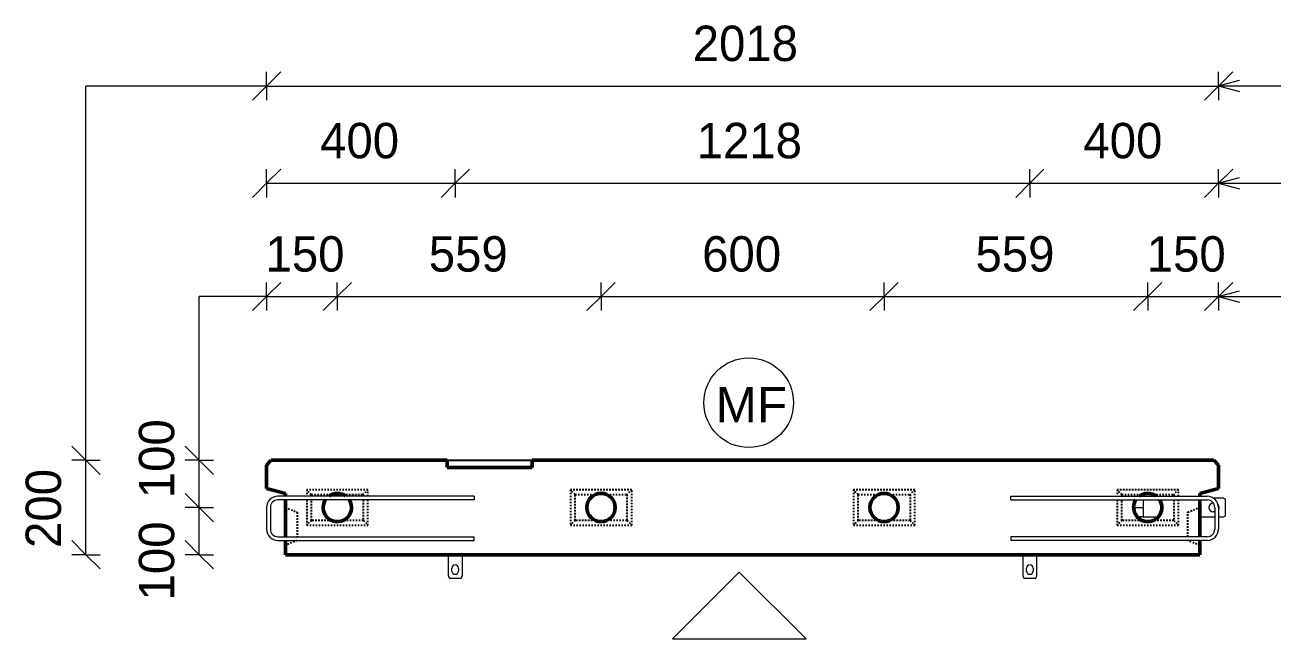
# Model space of a CAD drawing. Header units: millimetres. Extents: x -2992 to 10800, y 1067 to 19104.
# Drawn here: x 1455 to 4117, y 17757 to 19057 of the extents above; entities that cross this region are included whole.
import ezdxf

# ---------------------------------------------------------------- set-up
doc = ezdxf.new("R2010")
doc.units = ezdxf.units.MM
doc.linetypes.add('Dash', pattern=[6.36, 3.18, -3.18])
for name, color, linetype, lineweight in [('A-ANNO-DIMS', 211, 'Continuous', 9), ('A-ANNO-DIMS-30', 211, 'Continuous', 9), ('A-DETL-THIN', 151, 'Continuous', 18), ('A-GENM', 13, 'Continuous', 18), ('A-WALL', 113, 'Continuous', 25), ('A-WALL-HDLN', 110, 'Dash', 25), ('G-ANNO-TEXT', 231, 'Continuous', 9), ('S-RBAR', 171, 'Continuous', 18)]:
    doc.layers.add(name, color=color, linetype=linetype, lineweight=lineweight)
doc.styles.add('Arial_2', font='arial.ttf', dxfattribs={"height": 75})
doc.styles.add('Nirmala UI Semilight_4', font='NirmalaS.ttf', dxfattribs={"height": 75})
doc.dimstyles.new('Arrow_Filled_-_2_5_NI_UI_3', dxfattribs={"dimscale": 304.8, "dimtxt": 78.552296, "dimasz": 0.19685, "dimexe": 0.098425, "dimexo": 0.0625, "dimgap": 0.098425, "dimtad": 1, "dimdec": 4, "dimzin": 0, "dimdsep": 46, "dimtxsty": 'Nirmala UI Semilight_4', "dimblk1": 'OBLIQUE', "dimblk2": 'OBLIQUE', "dimsah": 1, "dimcen": 0.09, "dimazin": 0, "dimtfac": 1, "dimtdec": 4, "dimtix": 1, "dimtmove": 0, "dimatfit": 3, "dimfxl": 0.098425, "dimfxlon": 1, "dimtvp": 1, "dimtolj": 1, "dimtzin": 0, "dimarcsym": 2})
doc.dimstyles.new('Arrow_Filled_-_2_5_NI_UI_4', dxfattribs={"dimscale": 304.8, "dimtxt": 78.552296, "dimasz": 0.19685, "dimexe": 0.098425, "dimexo": 0.0625, "dimgap": 0.098425, "dimtad": 1, "dimdec": 4, "dimzin": 0, "dimdsep": 46, "dimtxsty": 'Nirmala UI Semilight_4', "dimblk1": 'OBLIQUE', "dimblk2": 'OBLIQUE', "dimsah": 1, "dimcen": 0.09, "dimazin": 0, "dimtfac": 1, "dimtdec": 4, "dimtix": 1, "dimtmove": 2, "dimatfit": 3, "dimfxl": 0.098425, "dimfxlon": 1, "dimtvp": 1, "dimtolj": 1, "dimtzin": 0, "dimarcsym": 2})

# ---------------------------------------------------------------- blocks, each defined once
blk = doc.blocks.new('RR spread anchor face based - RR-SA-2_5-150-1726819-Elevation Top')
at = {"layer": 'A-GENM'}
for p, q in [((11260.8, 17935.4), (11260.8, 17890.4)), ((11290.8, 17890.4), (11290.8, 17935.4)), ((11260.8, 17890.4), (11263.3, 17885.4)), ((11268.8, 17900.9), (11268.8, 17906.9)), ((11282.8, 17906.9), (11282.8, 17900.9)), ((11288.3, 17885.4), (11290.8, 17890.4)), ((11263.3, 17885.4), (11288.3, 17885.4))]:
    blk.add_line(p, q, dxfattribs=at)
for centre, start, end in [((11275.8, 17906.9), 0, 180), ((11275.8, 17900.9), 180, 0)]:
    blk.add_arc(centre, 7, start, end, dxfattribs=at)
blk = doc.blocks.new('RR spread anchor face based - RR-SA-3_0-200-1726827-Elevation Top')
at = {"layer": 'A-GENM'}
for p, q in [((12733.8, 18051.4), (12733.8, 18035.4)), ((12733.8, 18051.4), (12733.8, 18035.5)), ((12903.8, 18055.4), (12882.8, 18055.4)), ((12908.8, 18052.9), (12903.8, 18055.4)), ((12908.8, 18017.9), (12908.8, 18052.9)), ((12713.9, 18035.4), (12733.8, 18035.4)), ((12733.8, 18035.4), (12733.8, 18015.4)), ((12733.8, 18035.4), (12733.8, 18015.4)), ((12882.5, 18044.4), (12882.9, 18044.4)), ((12885.8, 18026.4), (12882.5, 18026.4)), ((12733.8, 18015.4), (12722, 18015.4)), ((12733.8, 18015.4), (12765.6, 18015.4)), ((12853.8, 18015.4), (12885.8, 18015.4)), ((12893.8, 18015.4), (12903.8, 18015.4)), ((12903.8, 18015.4), (12908.8, 18017.9))]:
    blk.add_line(p, q, dxfattribs=at)
for centre, start, end in [((12882.5, 18035.4), 90, 270), ((12886.5, 18035.4), 324.8077, 43.7744)]:
    blk.add_arc(centre, 9, start, end, dxfattribs=at)
blk = doc.blocks.new('DIMBLOCK8-Elevation Top')
at = {"layer": 'A-ANNO-DIMS-30'}
for p, q in [((1966.4, 18928.3), (1996.4, 18958.3)), ((1966.4, 18928.3), (1966.4, 18958.3)), ((3984.4, 18928.3), (4014.4, 18958.3)), ((3984.4, 18928.3), (3984.4, 18958.3)), ((1966.4, 18928.3), (1936.4, 18898.3)), ((1966.4, 18928.3), (3984.4, 18928.3)), ((1966.4, 18928.3), (1966.4, 18898.3)), ((3984.4, 18928.3), (3954.4, 18898.3)), ((3984.4, 18928.3), (3984.4, 18898.3))]:
    blk.add_line(p, q, dxfattribs=at)
at = {"layer": 'A-ANNO-DIMS-30', "color": 0, "insert": (2869.8, 19056.2), "char_height": 75, "width": 253.653, "attachment_point": 1, "line_spacing_factor": 1.142579, "style": 'Nirmala UI Semilight_4'}
blk.add_mtext('2018', dxfattribs=at)
blk = doc.blocks.new('_Oblique')
at = {"color": 0, "linetype": 'ByBlock', "lineweight": -2}
blk.add_line((-0.5, -0.5), (0.5, 0.5), dxfattribs=at)
blk = doc.blocks.new('DIMBLOCK9-Elevation Top')
at = {"layer": 'A-ANNO-DIMS-30'}
for p, q in [((1966.4, 18482.4), (1996.4, 18512.4)), ((1966.4, 18482.4), (1966.4, 18512.4)), ((2116.4, 18482.4), (2146.4, 18512.4)), ((2116.4, 18482.4), (2116.4, 18512.4)), ((1966.4, 18482.4), (1936.4, 18452.4)), ((1966.4, 18482.4), (2116.4, 18482.4)), ((1966.4, 18482.4), (1966.4, 18452.4)), ((2116.4, 18482.4), (2086.4, 18452.4)), ((2116.4, 18482.4), (2116.4, 18452.4))]:
    blk.add_line(p, q, dxfattribs=at)
at = {"layer": 'A-ANNO-DIMS-30', "color": 0, "insert": (1964.3, 18610.2), "char_height": 75, "width": 185.098, "attachment_point": 1, "line_spacing_factor": 1.142579, "style": 'Nirmala UI Semilight_4'}
blk.add_mtext('150', dxfattribs=at)
blk = doc.blocks.new('DIMBLOCK10-Elevation Top')
at = {"layer": 'A-ANNO-DIMS-30'}
for p, q in [((2116.4, 18482.4), (2146.4, 18512.4)), ((2116.4, 18482.4), (2116.4, 18512.4)), ((2675.4, 18482.4), (2705.4, 18512.4)), ((2675.4, 18482.4), (2675.4, 18512.4)), ((2116.4, 18482.4), (2086.4, 18452.4)), ((2116.4, 18482.4), (2675.4, 18482.4)), ((2116.4, 18482.4), (2116.4, 18452.4)), ((2675.4, 18482.4), (2645.4, 18452.4)), ((2675.4, 18482.4), (2675.4, 18452.4))]:
    blk.add_line(p, q, dxfattribs=at)
at = {"layer": 'A-ANNO-DIMS-30', "color": 0, "insert": (2310.3, 18610.2), "char_height": 75, "width": 205.664, "attachment_point": 1, "line_spacing_factor": 1.142579, "style": 'Nirmala UI Semilight_4'}
blk.add_mtext('559', dxfattribs=at)
blk = doc.blocks.new('DIMBLOCK11-Elevation Top')
at = {"layer": 'A-ANNO-DIMS-30'}
for p, q in [((2675.4, 18482.4), (2705.4, 18512.4)), ((2675.4, 18482.4), (2675.4, 18512.4)), ((3275.4, 18482.4), (3305.4, 18512.4)), ((3275.4, 18482.4), (3275.4, 18512.4)), ((2675.4, 18482.4), (2645.4, 18452.4)), ((2675.4, 18482.4), (3275.4, 18482.4)), ((2675.4, 18482.4), (2675.4, 18452.4)), ((3275.4, 18482.4), (3245.4, 18452.4)), ((3275.4, 18482.4), (3275.4, 18452.4))]:
    blk.add_line(p, q, dxfattribs=at)
at = {"layer": 'A-ANNO-DIMS-30', "color": 0, "insert": (2889.8, 18610.2), "char_height": 75, "width": 205.664, "attachment_point": 1, "line_spacing_factor": 1.142579, "style": 'Nirmala UI Semilight_4'}
blk.add_mtext('600', dxfattribs=at)
blk = doc.blocks.new('DIMBLOCK12-Elevation Top')
at = {"layer": 'A-ANNO-DIMS-30'}
for p, q in [((3275.4, 18482.4), (3305.4, 18512.4)), ((3275.4, 18482.4), (3275.4, 18512.4)), ((3834.4, 18482.4), (3864.4, 18512.4)), ((3834.4, 18482.4), (3834.4, 18512.4)), ((3275.4, 18482.4), (3245.4, 18452.4)), ((3275.4, 18482.4), (3834.4, 18482.4)), ((3275.4, 18482.4), (3275.4, 18452.4)), ((3834.4, 18482.4), (3804.4, 18452.4)), ((3834.4, 18482.4), (3834.4, 18452.4))]:
    blk.add_line(p, q, dxfattribs=at)
at = {"layer": 'A-ANNO-DIMS-30', "color": 0, "insert": (3469.3, 18610.2), "char_height": 75, "width": 205.664, "attachment_point": 1, "line_spacing_factor": 1.142579, "style": 'Nirmala UI Semilight_4'}
blk.add_mtext('559', dxfattribs=at)
blk = doc.blocks.new('DIMBLOCK13-Elevation Top')
at = {"layer": 'A-ANNO-DIMS-30'}
for p, q in [((3834.4, 18482.4), (3864.4, 18512.4)), ((3834.4, 18482.4), (3834.4, 18512.4)), ((3984.4, 18482.4), (4014.4, 18512.4)), ((3984.4, 18482.4), (3984.4, 18512.4)), ((3834.4, 18482.4), (3804.4, 18452.4)), ((3834.4, 18482.4), (3984.4, 18482.4)), ((3834.4, 18482.4), (3834.4, 18452.4)), ((3984.4, 18482.4), (3954.4, 18452.4)), ((3984.4, 18482.4), (3984.4, 18452.4))]:
    blk.add_line(p, q, dxfattribs=at)
at = {"layer": 'A-ANNO-DIMS-30', "color": 0, "insert": (3832.3, 18610.2), "char_height": 75, "width": 185.098, "attachment_point": 1, "line_spacing_factor": 1.142579, "style": 'Nirmala UI Semilight_4'}
blk.add_mtext('150', dxfattribs=at)
blk = doc.blocks.new('DIMBLOCK14-Elevation Top')
at = {"layer": 'A-ANNO-DIMS-30'}
for p, q in [((1966.4, 18722.4), (1996.4, 18752.4)), ((1966.4, 18722.4), (1966.4, 18752.4)), ((2366.4, 18722.4), (2396.4, 18752.4)), ((2366.4, 18722.4), (2366.4, 18752.4)), ((1966.4, 18722.4), (1936.4, 18692.4)), ((1966.4, 18722.4), (2366.4, 18722.4)), ((1966.4, 18722.4), (1966.4, 18692.4)), ((2366.4, 18722.4), (2336.4, 18692.4)), ((2366.4, 18722.4), (2366.4, 18692.4))]:
    blk.add_line(p, q, dxfattribs=at)
at = {"layer": 'A-ANNO-DIMS-30', "color": 0, "insert": (2080, 18850.2), "char_height": 75, "width": 207.378, "attachment_point": 1, "line_spacing_factor": 1.142579, "style": 'Nirmala UI Semilight_4'}
blk.add_mtext('400', dxfattribs=at)
blk = doc.blocks.new('DIMBLOCK15-Elevation Top')
at = {"layer": 'A-ANNO-DIMS-30'}
for p, q in [((2366.4, 18722.4), (2396.4, 18752.4)), ((2366.4, 18722.4), (2366.4, 18752.4)), ((3584.4, 18722.4), (3614.4, 18752.4)), ((3584.4, 18722.4), (3584.4, 18752.4)), ((2366.4, 18722.4), (2336.4, 18692.4)), ((2366.4, 18722.4), (3584.4, 18722.4)), ((2366.4, 18722.4), (2366.4, 18692.4)), ((3584.4, 18722.4), (3554.4, 18692.4)), ((3584.4, 18722.4), (3584.4, 18692.4))]:
    blk.add_line(p, q, dxfattribs=at)
at = {"layer": 'A-ANNO-DIMS-30', "color": 0, "insert": (2878.3, 18850.2), "char_height": 75, "width": 233.086, "attachment_point": 1, "line_spacing_factor": 1.142579, "style": 'Nirmala UI Semilight_4'}
blk.add_mtext('1218', dxfattribs=at)
blk = doc.blocks.new('DIMBLOCK16-Elevation Top')
at = {"layer": 'A-ANNO-DIMS-30'}
for p, q in [((3584.4, 18722.4), (3614.4, 18752.4)), ((3584.4, 18722.4), (3584.4, 18752.4)), ((3984.4, 18722.4), (4014.4, 18752.4)), ((3984.4, 18722.4), (3984.4, 18752.4)), ((3584.4, 18722.4), (3554.4, 18692.4)), ((3584.4, 18722.4), (3984.4, 18722.4)), ((3584.4, 18722.4), (3584.4, 18692.4)), ((3984.4, 18722.4), (3954.4, 18692.4)), ((3984.4, 18722.4), (3984.4, 18692.4))]:
    blk.add_line(p, q, dxfattribs=at)
at = {"layer": 'A-ANNO-DIMS-30', "color": 0, "insert": (3698, 18850.2), "char_height": 75, "width": 207.378, "attachment_point": 1, "line_spacing_factor": 1.142579, "style": 'Nirmala UI Semilight_4'}
blk.add_mtext('400', dxfattribs=at)
blk = doc.blocks.new('DIMBLOCK17-Elevation Top')
at = {"layer": 'A-ANNO-DIMS-30'}
for p, q in [((1583.6, 18135.4), (1553.6, 18165.4)), ((1583.6, 18135.4), (1553.6, 18135.4)), ((1583.6, 17935.4), (1583.6, 18135.4)), ((1583.6, 18135.4), (1613.6, 18105.4)), ((1583.6, 18135.4), (1613.6, 18135.4)), ((1583.6, 17935.4), (1553.6, 17965.4)), ((1583.6, 17935.4), (1553.6, 17935.4)), ((1583.6, 17935.4), (1613.6, 17905.4)), ((1583.6, 17935.4), (1613.6, 17935.4))]:
    blk.add_line(p, q, dxfattribs=at)
at = {"layer": 'A-ANNO-DIMS-30', "color": 0, "insert": (1455.7, 17949.7), "char_height": 75, "width": 205.664, "attachment_point": 1, "rotation": 90, "line_spacing_factor": 1.142579, "style": 'Nirmala UI Semilight_4'}
blk.add_mtext('200', dxfattribs=at)
blk = doc.blocks.new('DIMBLOCK18-Elevation Top')
at = {"layer": 'A-ANNO-DIMS-30'}
for p, q in [((1823.6, 18035.4), (1793.6, 18065.4)), ((1823.6, 18035.4), (1793.6, 18035.4)), ((1823.6, 17935.4), (1823.6, 18035.4)), ((1823.6, 18035.4), (1853.6, 18005.4)), ((1823.6, 18035.4), (1853.6, 18035.4)), ((1823.6, 17935.4), (1793.6, 17965.4)), ((1823.6, 17935.4), (1793.6, 17935.4)), ((1823.6, 17935.4), (1853.6, 17905.4)), ((1823.6, 17935.4), (1853.6, 17935.4))]:
    blk.add_line(p, q, dxfattribs=at)
at = {"layer": 'A-ANNO-DIMS-30', "color": 0, "insert": (1695.7, 17838.5), "char_height": 75, "width": 185.098, "attachment_point": 1, "rotation": 90, "line_spacing_factor": 1.142579, "style": 'Nirmala UI Semilight_4'}
blk.add_mtext('100', dxfattribs=at)
blk = doc.blocks.new('DIMBLOCK19-Elevation Top')
at = {"layer": 'A-ANNO-DIMS-30'}
for p, q in [((1823.6, 18135.4), (1793.6, 18165.4)), ((1823.6, 18135.4), (1793.6, 18135.4)), ((1823.6, 18035.4), (1823.6, 18135.4)), ((1823.6, 18135.4), (1853.6, 18105.4)), ((1823.6, 18135.4), (1853.6, 18135.4)), ((1823.6, 18035.4), (1793.6, 18065.4)), ((1823.6, 18035.4), (1793.6, 18035.4)), ((1823.6, 18035.4), (1853.6, 18005.4)), ((1823.6, 18035.4), (1853.6, 18035.4))]:
    blk.add_line(p, q, dxfattribs=at)
at = {"layer": 'A-ANNO-DIMS-30', "color": 0, "insert": (1695.7, 18055.1), "char_height": 75, "width": 185.098, "attachment_point": 1, "rotation": 90, "line_spacing_factor": 1.142579, "style": 'Nirmala UI Semilight_4'}
blk.add_mtext('100', dxfattribs=at)

msp = doc.modelspace()

# ---------------------------------------------------------------- linework, layer by layer
at = {"layer": 'A-DETL-THIN'}
for p, q in [((1583.5642, 18135.4305), (1583.5642, 18928.29905)), ((1966.4444, 18928.29905), (1583.5642, 18928.29905)), ((1823.5642, 18135.4305), (1823.5642, 18482.36955)), ((1966.4444, 18482.36955), (1823.5642, 18482.36955)), ((2968.53753, 17898.5654), (2827.11618, 17757.14405)), ((3109.95889, 17757.14405), (2968.53753, 17898.5654)), ((2827.11618, 17757.14405), (3109.95889, 17757.14405))]:
    msp.add_line(p, q, dxfattribs=at)
msp.add_circle((2988.56734, 18257.43607), 95, dxfattribs=at)
at = {"layer": 'A-WALL', "lineweight": 50}
for p, q in [((1976.44698, 18135.4305), (1966.4444, 18125.42792)), ((2349.54935, 18135.4305), (1976.44698, 18135.4305)), ((2349.54935, 18120.4305), (2349.54935, 18135.4305)), ((3974.44181, 18135.4305), (2529.70683, 18135.4305)), ((2529.70683, 18135.4305), (2529.70683, 18120.4305)), ((3984.4444, 18125.42792), (3974.44181, 18135.4305)), ((1966.4444, 18125.42792), (1966.4444, 18075.4305)), ((2529.70683, 18120.4305), (2349.54935, 18120.4305)), ((3984.4444, 18075.4305), (3984.4444, 18125.42792)), ((1966.4444, 18075.4305), (2006.4444, 18065.4305)), ((3944.4444, 18065.4305), (3984.4444, 18075.4305)), ((2006.4444, 18065.4305), (2006.4444, 18059.4305)), ((2006.4444, 18051.4305), (2006.4444, 17973.4305)), ((3944.4444, 18059.4305), (3944.4444, 18065.4305)), ((3944.4444, 17973.4305), (3944.4444, 18051.4305)), ((2006.4444, 17965.4305), (2006.4444, 17935.4305)), ((3944.4444, 17935.4305), (3944.4444, 17965.4305)), ((2006.4444, 17935.4305), (3944.4444, 17935.4305))]:
    msp.add_line(p, q, dxfattribs=at)
at = {"layer": 'A-WALL'}
msp.add_line((2349.54935, 18135.4305), (2529.70683, 18135.4305), dxfattribs=at)
at = {"layer": 'A-WALL', "lineweight": 50}
for centre, start, end in [((2116.4444, 18035.4305), 147.51594743, 270), ((2116.4444, 18035.4305), 90, 126), ((2116.4444, 18035.4305), 54, 90), ((2116.4444, 18035.4305), 270, 32.48405257), ((2675.4444, 18035.4305), 90, 270), ((2675.4444, 18035.4305), 270, 90), ((3275.4444, 18035.4305), 90, 270), ((3275.4444, 18035.4305), 270, 90), ((3834.4444, 18035.4305), 147.51594743, 270), ((3834.4444, 18035.4305), 90, 126), ((3834.4444, 18035.4305), 54, 90), ((3834.4444, 18035.4305), 270, 32.48405257)]:
    msp.add_arc(centre, 30, start, end, dxfattribs=at)
at = {"layer": 'A-WALL-HDLN'}
for p, q in [((2181.4444, 18072.9305), (2051.4444, 18072.9305)), ((2051.4444, 18072.9305), (2051.4444, 18059.4305)), ((2061.4444, 18062.9305), (2051.4444, 18072.9305)), ((2051.4444, 18051.4305), (2051.4444, 17997.9305)), ((2061.4444, 18062.9305), (2104.45482, 18062.9305)), ((2061.4444, 18059.4305), (2061.4444, 18062.9305)), ((2061.4444, 18007.9305), (2061.4444, 18051.4305)), ((2128.43397, 18062.9305), (2171.4444, 18062.9305)), ((2181.4444, 18072.9305), (2171.4444, 18062.9305)), ((2171.4444, 18062.9305), (2171.4444, 18059.4305)), ((2171.4444, 18051.4305), (2171.4444, 18007.9305)), ((2181.4444, 18059.4305), (2181.4444, 18072.9305)), ((2181.4444, 17997.9305), (2181.4444, 18051.4305)), ((2740.4444, 18072.9305), (2610.4444, 18072.9305)), ((2610.4444, 18072.9305), (2610.4444, 17997.9305)), ((2620.4444, 18062.9305), (2610.4444, 18072.9305)), ((2620.4444, 18062.9305), (2663.45482, 18062.9305)), ((2620.4444, 18007.9305), (2620.4444, 18062.9305)), ((2687.43397, 18062.9305), (2730.4444, 18062.9305)), ((2740.4444, 18072.9305), (2730.4444, 18062.9305)), ((2730.4444, 18062.9305), (2730.4444, 18007.9305)), ((2740.4444, 17997.9305), (2740.4444, 18072.9305)), ((3340.4444, 18072.9305), (3210.4444, 18072.9305)), ((3210.4444, 18072.9305), (3210.4444, 17997.9305)), ((3220.4444, 18062.9305), (3210.4444, 18072.9305)), ((3220.4444, 18062.9305), (3263.45482, 18062.9305)), ((3220.4444, 18007.9305), (3220.4444, 18062.9305)), ((3287.43397, 18062.9305), (3330.4444, 18062.9305)), ((3340.4444, 18072.9305), (3330.4444, 18062.9305)), ((3330.4444, 18062.9305), (3330.4444, 18007.9305)), ((3340.4444, 17997.9305), (3340.4444, 18072.9305)), ((3899.4444, 18072.9305), (3769.4444, 18072.9305)), ((3769.4444, 18072.9305), (3769.4444, 18059.4305)), ((3779.4444, 18062.9305), (3769.4444, 18072.9305)), ((3769.4444, 18051.4305), (3769.4444, 17997.9305)), ((3779.4444, 18062.9305), (3822.45482, 18062.9305)), ((3779.4444, 18059.4305), (3779.4444, 18062.9305)), ((3779.4444, 18007.9305), (3779.4444, 18051.4305)), ((3846.43397, 18062.9305), (3889.4444, 18062.9305)), ((3899.4444, 18072.9305), (3889.4444, 18062.9305)), ((3889.4444, 18062.9305), (3889.4444, 18059.4305)), ((3889.4444, 18051.4305), (3889.4444, 18007.9305)), ((3899.4444, 18059.4305), (3899.4444, 18072.9305)), ((3899.4444, 17997.9305), (3899.4444, 18051.4305)), ((2006.494, 18035.41066), (2031.4444, 18025.4305)), ((2031.4444, 18025.4305), (2031.4444, 17973.4305)), ((3919.4444, 18025.4305), (3944.39479, 18035.41066)), ((3919.4444, 17973.4305), (3919.4444, 18025.4305)), ((2061.4444, 18007.9305), (2051.4444, 17997.9305)), ((2051.4444, 17997.9305), (2181.4444, 17997.9305)), ((2104.45482, 18007.9305), (2061.4444, 18007.9305)), ((2171.4444, 18007.9305), (2128.43397, 18007.9305)), ((2171.4444, 18007.9305), (2181.4444, 17997.9305)), ((2620.4444, 18007.9305), (2610.4444, 17997.9305)), ((2610.4444, 17997.9305), (2740.4444, 17997.9305)), ((2663.45482, 18007.9305), (2620.4444, 18007.9305)), ((2730.4444, 18007.9305), (2687.43397, 18007.9305)), ((2730.4444, 18007.9305), (2740.4444, 17997.9305)), ((3220.4444, 18007.9305), (3210.4444, 17997.9305)), ((3210.4444, 17997.9305), (3340.4444, 17997.9305)), ((3263.45482, 18007.9305), (3220.4444, 18007.9305)), ((3330.4444, 18007.9305), (3287.43397, 18007.9305)), ((3330.4444, 18007.9305), (3340.4444, 17997.9305)), ((3779.4444, 18007.9305), (3769.4444, 17997.9305)), ((3769.4444, 17997.9305), (3899.4444, 17997.9305)), ((3822.45482, 18007.9305), (3779.4444, 18007.9305)), ((3889.4444, 18007.9305), (3846.43397, 18007.9305)), ((3889.4444, 18007.9305), (3899.4444, 17997.9305)), ((2031.4444, 17965.4305), (2006.494, 17955.45035)), ((3944.39479, 17955.45035), (3919.4444, 17965.4305))]:
    msp.add_line(p, q, dxfattribs=at)
at = {"layer": 'G-ANNO-TEXT', "color": 10}
for p, q in [((3983.84659, 18928.38539), (4028.84659, 18940.4431)), ((3983.84659, 18928.38539), (4028.84659, 18916.32768)), ((3983.84659, 18928.38539), (4116.61111, 18928.38539)), ((3983.84659, 18722.45589), (4028.84659, 18734.5136)), ((3983.84659, 18722.45589), (4028.84659, 18710.39817)), ((3983.84659, 18722.45589), (4116.61111, 18722.45589)), ((3983.84659, 18482.45589), (4028.84659, 18494.5136)), ((3983.84659, 18482.45589), (4028.84659, 18470.39817)), ((3983.84659, 18482.45589), (4116.61111, 18482.45589))]:
    msp.add_line(p, q, dxfattribs=at)
at = {"layer": 'S-RBAR'}
for p, q in [((2406.4444, 18059.4305), (1990.4444, 18059.4305)), ((2406.4444, 18051.4305), (1990.4444, 18051.4305)), ((2406.4444, 18059.4305), (2406.4444, 18051.4305)), ((3544.4444, 18059.4305), (3960.4444, 18059.4305)), ((3544.4444, 18051.4305), (3544.4444, 18059.4305)), ((3544.4444, 18051.4305), (3960.4444, 18051.4305)), ((1966.4444, 18035.4305), (1966.4444, 17989.4305)), ((1974.4444, 18035.4305), (1974.4444, 17989.4305)), ((3976.4444, 18035.4305), (3976.4444, 17989.4305)), ((3984.4444, 18035.4305), (3984.4444, 17989.4305)), ((1990.4444, 17973.4305), (2406.4444, 17973.4305)), ((2406.4444, 17965.4305), (2406.4444, 17973.4305)), ((3960.4444, 17973.4305), (3544.4444, 17973.4305)), ((3544.4444, 17973.4305), (3544.4444, 17965.4305)), ((1990.4444, 17965.4305), (2406.4444, 17965.4305)), ((3960.4444, 17965.4305), (3544.4444, 17965.4305))]:
    msp.add_line(p, q, dxfattribs=at)
for centre, radius, start, end in [((1990.4444, 18035.4305), 24, 90, 180), ((1990.4444, 18035.4305), 16, 90, 180), ((3960.4444, 18035.4305), 24, 0, 90), ((3960.4444, 18035.4305), 16, 0, 90), ((1990.4444, 17989.4305), 24, 180, 270), ((1990.4444, 17989.4305), 16, 180, 270), ((3960.4444, 17989.4305), 16, 270, 0), ((3960.4444, 17989.4305), 24, 270, 360)]:
    msp.add_arc(centre, radius, start, end, dxfattribs=at)

# ---------------------------------------------------------------- block references
at = {"layer": 'A-GENM'}
for name, p in [('RR spread anchor face based - RR-SA-3_0-200-1726827-Elevation Top', (-8909.35943, 0)), ('RR spread anchor face based - RR-SA-2_5-150-1726819-Elevation Top', (-8909.35943, 0)), ('RR spread anchor face based - RR-SA-2_5-150-1726819-Elevation Top', (-7691.35943, 0))]:
    msp.add_blockref(name, p, dxfattribs=at)

# ---------------------------------------------------------------- texts
at = {"layer": 'G-ANNO-TEXT', "color": 7, "insert": (2918.54463, 18290.86748), "char_height": 75, "width": 180.3796875, "attachment_point": 1, "style": 'Arial_2'}
msp.add_mtext('MF', dxfattribs=at)

# ---------------------------------------------------------------- dimensions: what is measured, and where the dimension line sits
at = {"layer": 'A-ANNO-DIMS'}
for base, p1, p2, override, picture, middle in [((3984.4444, 18928.29905), (1966.4444, 18898.29905), (3984.4444, 18898.29905), {"dimpost": '<>', "dimfxl": 2018}, 'DIMBLOCK8-Elevation Top', (2975.4444, 18997.26349)), ((2366.4444, 18722.36955), (1966.4444, 18692.36955), (2366.4444, 18692.36955), {"dimpost": '<>', "dimfxl": 400}, 'DIMBLOCK14-Elevation Top', (2166.4444, 18791.12478)), ((3584.4444, 18722.36955), (2366.4444, 18692.36955), (3584.4444, 18692.36955), {"dimpost": '<>', "dimfxl": 1218}, 'DIMBLOCK15-Elevation Top', (2975.4444, 18791.30784)), ((3984.4444, 18722.36955), (3584.4444, 18692.36955), (3984.4444, 18692.36955), {"dimpost": '<>', "dimfxl": 400}, 'DIMBLOCK16-Elevation Top', (3784.4444, 18791.12478)), ((2116.4444, 18482.36955), (1966.4444, 18452.36955), (2116.4444, 18452.36955), {"dimpost": '<>', "dimfxl": 150}, 'DIMBLOCK9-Elevation Top', (2041.4444, 18551.33399)), ((2675.4444, 18482.36955), (2116.4444, 18452.36955), (2675.4444, 18452.36955), {"dimpost": '<>', "dimfxl": 559}, 'DIMBLOCK10-Elevation Top', (2395.9444, 18551.15093)), ((3275.4444, 18482.36955), (2675.4444, 18452.36955), (3275.4444, 18452.36955), {"dimpost": '<>', "dimfxl": 600}, 'DIMBLOCK11-Elevation Top', (2975.4444, 18551.15093)), ((3834.4444, 18482.36955), (3275.4444, 18452.36955), (3834.4444, 18452.36955), {"dimpost": '<>', "dimfxl": 559}, 'DIMBLOCK12-Elevation Top', (3554.9444, 18551.15093)), ((3984.4444, 18482.36955), (3834.4444, 18452.36955), (3984.4444, 18452.36955), {"dimpost": '<>', "dimfxl": 150}, 'DIMBLOCK13-Elevation Top', (3909.4444, 18551.33399))]:
    dim = msp.add_linear_dim(base=base, p1=p1, p2=p2, dimstyle='Arrow_Filled_-_2_5_NI_UI_3', override=override, dxfattribs=at)
    dim.commit()
    dim.dimension.update_dxf_attribs({"geometry": picture, "text_midpoint": middle})
for base, p1, p2, picture, middle in [((1823.5642, 18135.4305), (1853.5642, 18035.4305), (1853.5642, 18135.4305), 'DIMBLOCK19-Elevation Top', (1745.71262, 18147.6954)), ((1823.5642, 18035.4305), (1853.5642, 17935.4305), (1853.5642, 18035.4305), 'DIMBLOCK18-Elevation Top', (1745.71262, 17931.05815))]:
    dim = msp.add_linear_dim(base=base, p1=p1, p2=p2, angle=90, dimstyle='Arrow_Filled_-_2_5_NI_UI_4', override={"dimpost": '<>', "dimfxl": 100}, dxfattribs=at)
    dim.commit()
    dim.dimension.update_dxf_attribs({"geometry": picture, "text_midpoint": middle, "dimtype": 160, "text_rotation": 90})
dim = msp.add_linear_dim(base=(1583.5642, 18135.4305), p1=(1613.5642, 17935.4305), p2=(1613.5642, 18135.4305), angle=90, dimstyle='Arrow_Filled_-_2_5_NI_UI_3', override={"dimpost": '<>', "dimfxl": 200}, dxfattribs=at)
dim.commit()
dim.dimension.update_dxf_attribs({"geometry": 'DIMBLOCK17-Elevation Top', "text_midpoint": (1514.80897, 18035.4305)})

doc.saveas('drawing.dxf')
